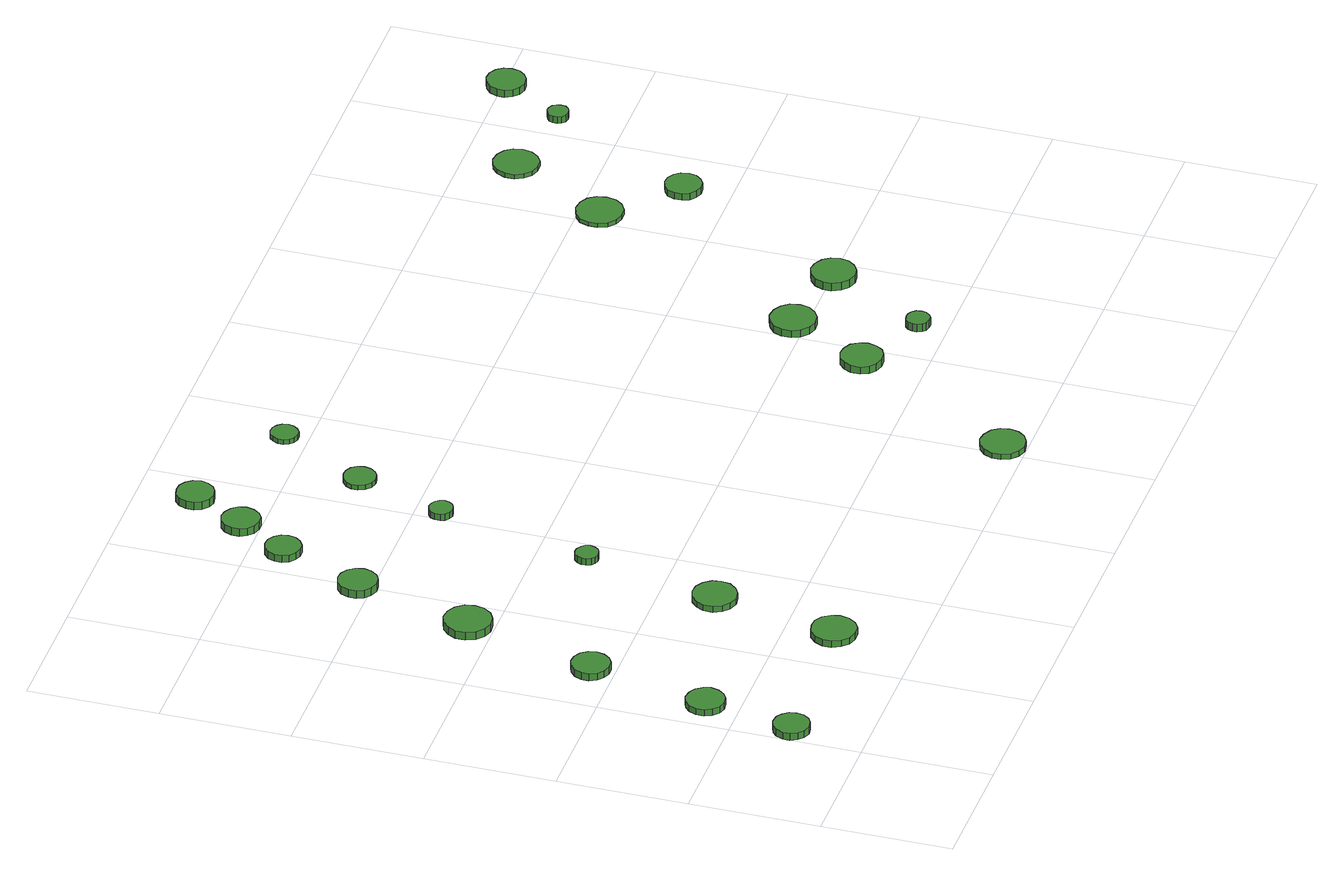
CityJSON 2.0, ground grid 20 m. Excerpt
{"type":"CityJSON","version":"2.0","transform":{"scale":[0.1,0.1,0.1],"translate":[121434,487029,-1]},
"CityObjects":{
"tree1":{"type":"SolitaryVegetationObject","attributes":{"function":"something"},"geometry":[{"type":"MultiSurface","lod":"1","boundaries":[[[0,1,2,3,4,5,6,7,8,9,10,11,12,13,14]],[[15,16,17,18,19,20,21,22,23,24,25,26,27,28,29]],[[0,29,28,1]],[[1,28,27,2]],[[2,27,26,3]],[[3,26,25,4]],[[4,25,24,5]],[[5,24,23,6]],[[6,23,22,7]],[[7,22,21,8]],[[8,21,20,9]],[[9,20,19,10]],[[10,19,18,11]],[[11,18,17,12]],[[12,17,16,13]],[[13,16,15,14]],[[14,15,29,0]]]}]},
"tree2":{"type":"SolitaryVegetationObject","attributes":{"function":"something"},"geometry":[{"type":"MultiSurface","lod":"1","boundaries":[[[30,31,32,33,34,35,36,37,38,39,40,41,42,43,44]],[[45,46,47,48,49,50,51,52,53,54,55,56,57,58,59]],[[30,59,58,31]],[[31,58,57,32]],[[32,57,56,33]],[[33,56,55,34]],[[34,55,54,35]],[[35,54,53,36]],[[36,53,52,37]],[[37,52,51,38]],[[38,51,50,39]],[[39,50,49,40]],[[40,49,48,41]],[[41,48,47,42]],[[42,47,46,43]],[[43,46,45,44]],[[44,45,59,30]]]}]},
"tree3":{"type":"SolitaryVegetationObject","attributes":{"function":"something"},"geometry":[{"type":"MultiSurface","lod":"1","boundaries":[[[60,61,62,63,64,65,66,67,68,69,70,71,72,73,74]],[[75,76,77,78,79,80,81,82,83,84,85,86,87,88,89]],[[60,89,88,61]],[[61,88,87,62]],[[62,87,86,63]],[[63,86,85,64]],[[64,85,84,65]],[[65,84,83,66]],[[66,83,82,67]],[[67,82,81,68]],[[68,81,80,69]],[[69,80,79,70]],[[70,79,78,71]],[[71,78,77,72]],[[72,77,76,73]],[[73,76,75,74]],[[74,75,89,60]]]}]},
"tree4":{"type":"SolitaryVegetationObject","attributes":{"function":"something"},"geometry":[{"type":"MultiSurface","lod":"1","boundaries":[[[90,91,92,93,94,95,96,97,98,99,100,101,102,103,104]],[[105,106,107,108,109,110,111,112,113,114,115,116,117,118,119]],[[90,119,118,91]],[[91,118,117,92]],[[92,117,116,93]],[[93,116,115,94]],[[94,115,114,95]],[[95,114,113,96]],[[96,113,112,97]],[[97,112,111,98]],[[98,111,110,99]],[[99,110,109,100]],[[100,109,108,101]],[[101,108,107,102]],[[102,107,106,103]],[[103,106,105,104]],[[104,105,119,90]]]}]},
"tree5":{"type":"SolitaryVegetationObject","attributes":{"function":"something"},"geometry":[{"type":"MultiSurface","lod":"1","boundaries":[[[120,121,122,123,124,125,126,127,128,129,130,131,132,133,134]],[[135,136,137,138,139,140,141,142,143,144,145,146,147,148,149]],[[120,149,148,121]],[[121,148,147,122]],[[122,147,146,123]],[[123,146,145,124]],[[124,145,144,125]],[[125,144,143,126]],[[126,143,142,127]],[[127,142,141,128]],[[128,141,140,129]],[[129,140,139,130]],[[130,139,138,131]],[[131,138,137,132]],[[132,137,136,133]],[[133,136,135,134]],[[134,135,149,120]]]}]},
"tree6":{"type":"SolitaryVegetationObject","attributes":{"function":"something"},"geometry":[{"type":"MultiSurface","lod":"1","boundaries":[[[150,151,152,153,154,155,156,157,158,159,160,161,162,163,164]],[[165,166,167,168,169,170,171,172,173,174,175,176,177,178,179]],[[150,179,178,151]],[[151,178,177,152]],[[152,177,176,153]],[[153,176,175,154]],[[154,175,174,155]],[[155,174,173,156]],[[156,173,172,157]],[[157,172,171,158]],[[158,171,170,159]],[[159,170,169,160]],[[160,169,168,161]],[[161,168,167,162]],[[162,167,166,163]],[[163,166,165,164]],[[164,165,179,150]]]}]},
"tree7":{"type":"SolitaryVegetationObject","attributes":{"function":"something"},"geometry":[{"type":"MultiSurface","lod":"1","boundaries":[[[180,181,182,183,184,185,186,187,188,189,190,191,192,193,194]],[[195,196,197,198,199,200,201,202,203,204,205,206,207,208,209]],[[180,209,208,181]],[[181,208,207,182]],[[182,207,206,183]],[[183,206,205,184]],[[184,205,204,185]],[[185,204,203,186]],[[186,203,202,187]],[[187,202,201,188]],[[188,201,200,189]],[[189,200,199,190]],[[190,199,198,191]],[[191,198,197,192]],[[192,197,196,193]],[[193,196,195,194]],[[194,195,209,180]]]}]},
"tree8":{"type":"SolitaryVegetationObject","attributes":{"function":"something"},"geometry":[{"type":"MultiSurface","lod":"1","boundaries":[[[210,211,212,213,214,215,216,217,218,219,220,221,222,223,224]],[[225,226,227,228,229,230,231,232,233,234,235,236,237,238,239]],[[210,239,238,211]],[[211,238,237,212]],[[212,237,236,213]],[[213,236,235,214]],[[214,235,234,215]],[[215,234,233,216]],[[216,233,232,217]],[[217,232,231,218]],[[218,231,230,219]],[[219,230,229,220]],[[220,229,228,221]],[[221,228,227,222]],[[222,227,226,223]],[[223,226,225,224]],[[224,225,239,210]]]}]},
"tree9":{"type":"SolitaryVegetationObject","attributes":{"function":"something"},"geometry":[{"type":"MultiSurface","lod":"1","boundaries":[[[240,241,242,243,244,245,246,247,248,249,250,251,252,253,254]],[[255,256,257,258,259,260,261,262,263,264,265,266,267,268,269]],[[240,269,268,241]],[[241,268,267,242]],[[242,267,266,243]],[[243,266,265,244]],[[244,265,264,245]],[[245,264,263,246]],[[246,263,262,247]],[[247,262,261,248]],[[248,261,260,249]],[[249,260,259,250]],[[250,259,258,251]],[[251,258,257,252]],[[252,257,256,253]],[[253,256,255,254]],[[254,255,269,240]]]}]},
"tree10":{"type":"SolitaryVegetationObject","attributes":{"function":"something"},"geometry":[{"type":"MultiSurface","lod":"1","boundaries":[[[270,271,272,273,274,275,276,277,278,279,280,281,282,283,284]],[[285,286,287,288,289,290,291,292,293,294,295,296,297,298,299]],[[270,299,298,271]],[[271,298,297,272]],[[272,297,296,273]],[[273,296,295,274]],[[274,295,294,275]],[[275,294,293,276]],[[276,293,292,277]],[[277,292,291,278]],[[278,291,290,279]],[[279,290,289,280]],[[280,289,288,281]],[[281,288,287,282]],[[282,287,286,283]],[[283,286,285,284]],[[284,285,299,270]]]}]},
"tree11":{"type":"SolitaryVegetationObject","attributes":{"function":"something"},"geometry":[{"type":"MultiSurface","lod":"1","boundaries":[[[300,301,302,303,304,305,306,307,308,309,310,311,312,313,314]],[[315,316,317,318,319,320,321,322,323,324,325,326,327,328,329]],[[300,329,328,301]],[[301,328,327,302]],[[302,327,326,303]],[[303,326,325,304]],[[304,325,324,305]],[[305,324,323,306]],[[306,323,322,307]],[[307,322,321,308]],[[308,321,320,309]],[[309,320,319,310]],[[310,319,318,311]],[[311,318,317,312]],[[312,317,316,313]],[[313,316,315,314]],[[314,315,329,300]]]}]},
"tree12":{"type":"SolitaryVegetationObject","attributes":{"function":"something"},"geometry":[{"type":"MultiSurface","lod":"1","boundaries":[[[330,331,332,333,334,335,336,337,338,339,340,341,342,343,344]],[[345,346,347,348,349,350,351,352,353,354,355,356,357,358,359]],[[330,359,358,331]],[[331,358,357,332]],[[332,357,356,333]],[[333,356,355,334]],[[334,355,354,335]],[[335,354,353,336]],[[336,353,352,337]],[[337,352,351,338]],[[338,351,350,339]],[[339,350,349,340]],[[340,349,348,341]],[[341,348,347,342]],[[342,347,346,343]],[[343,346,345,344]],[[344,345,359,330]]]}]},
"tree13":{"type":"SolitaryVegetationObject","attributes":{"function":"something"},"geometry":[{"type":"MultiSurface","lod":"1","boundaries":[[[360,361,362,363,364,365,366,367,368,369,370,371,372,373,374]],[[375,376,377,378,379,380,381,382,383,384,385,386,387,388,389]],[[360,389,388,361]],[[361,388,387,362]],[[362,387,386,363]],[[363,386,385,364]],[[364,385,384,365]],[[365,384,383,366]],[[366,383,382,367]],[[367,382,381,368]],[[368,381,380,369]],[[369,380,379,370]],[[370,379,378,371]],[[371,378,377,372]],[[372,377,376,373]],[[373,376,375,374]],[[374,375,389,360]]]}]},
"tree14":{"type":"SolitaryVegetationObject","attributes":{"function":"something"},"geometry":[{"type":"MultiSurface","lod":"1","boundaries":[[[390,391,392,393,394,395,396,397,398,399,400,401,402,403,404]],[[405,406,407,408,409,410,411,412,413,414,415,416,417,418,419]],[[390,419,418,391]],[[391,418,417,392]],[[392,417,416,393]],[[393,416,415,394]],[[394,415,414,395]],[[395,414,413,396]],[[396,413,412,397]],[[397,412,411,398]],[[398,411,410,399]],[[399,410,409,400]],[[400,409,408,401]],[[401,408,407,402]],[[402,407,406,403]],[[403,406,405,404]],[[404,405,419,390]]]}]},
"tree15":{"type":"SolitaryVegetationObject","attributes":{"function":"something"},"geometry":[{"type":"MultiSurface","lod":"1","boundaries":[[[420,421,422,423,424,425,426,427,428,429,430,431,432,433,434]],[[435,436,437,438,439,440,441,442,443,444,445,446,447,448,449]],[[420,449,448,421]],[[421,448,447,422]],[[422,447,446,423]],[[423,446,445,424]],[[424,445,444,425]],[[425,444,443,426]],[[426,443,442,427]],[[427,442,441,428]],[[428,441,440,429]],[[429,440,439,430]],[[430,439,438,431]],[[431,438,437,432]],[[432,437,436,433]],[[433,436,435,434]],[[434,435,449,420]]]}]},
"tree16":{"type":"SolitaryVegetationObject","attributes":{"function":"something"},"geometry":[{"type":"MultiSurface","lod":"1","boundaries":[[[450,451,452,453,454,455,456,457,458,459,460,461,462,463,464]],[[465,466,467,468,469,470,471,472,473,474,475,476,477,478,479]],[[450,479,478,451]],[[451,478,477,452]],[[452,477,476,453]],[[453,476,475,454]],[[454,475,474,455]],[[455,474,473,456]],[[456,473,472,457]],[[457,472,471,458]],[[458,471,470,459]],[[459,470,469,460]],[[460,469,468,461]],[[461,468,467,462]],[[462,467,466,463]],[[463,466,465,464]],[[464,465,479,450]]]}]},
"tree17":{"type":"SolitaryVegetationObject","attributes":{"function":"something"},"geometry":[{"type":"MultiSurface","lod":"1","boundaries":[[[480,481,482,483,484,485,486,487,488,489,490,491,492,493,494]],[[495,496,497,498,499,500,501,502,503,504,505,506,507,508,509]],[[480,509,508,481]],[[481,508,507,482]],[[482,507,506,483]],[[483,506,505,484]],[[484,505,504,485]],[[485,504,503,486]],[[486,503,502,487]],[[487,502,501,488]],[[488,501,500,489]],[[489,500,499,490]],[[490,499,498,491]],[[491,498,497,492]],[[492,497,496,493]],[[493,496,495,494]],[[494,495,509,480]]]}]},
"tree18":{"type":"SolitaryVegetationObject","attributes":{"function":"something"},"geometry":[{"type":"MultiSurface","lod":"1","boundaries":[[[510,511,512,513,514,515,516,517,518,519,520,521,522,523,524]],[[525,526,527,528,529,530,531,532,533,534,535,536,537,538,539]],[[510,539,538,511]],[[511,538,537,512]],[[512,537,536,513]],[[513,536,535,514]],[[514,535,534,515]],[[515,534,533,516]],[[516,533,532,517]],[[517,532,531,518]],[[518,531,530,519]],[[519,530,529,520]],[[520,529,528,521]],[[521,528,527,522]],[[522,527,526,523]],[[523,526,525,524]],[[524,525,539,510]]]}]},
"tree19":{"type":"SolitaryVegetationObject","attributes":{"function":"something"},"geometry":[{"type":"MultiSurface","lod":"1","boundaries":[[[540,541,542,543,544,545,546,547,548,549,550,551,552,553,554]],[[555,556,557,558,559,560,561,562,563,564,565,566,567,568,569]],[[540,569,568,541]],[[541,568,567,542]],[[542,567,566,543]],[[543,566,565,544]],[[544,565,564,545]],[[545,564,563,546]],[[546,563,562,547]],[[547,562,561,548]],[[548,561,560,549]],[[549,560,559,550]],[[550,559,558,551]],[[551,558,557,552]],[[552,557,556,553]],[[553,556,555,554]],[[554,555,569,540]]]}]},
"tree20":{"type":"SolitaryVegetationObject","attributes":{"function":"something"},"geometry":[{"type":"MultiSurface","lod":"1","boundaries":[[[570,571,572,573,574,575,576,577,578,579,580,581,582,583,584]],[[585,586,587,588,589,590,591,592,593,594,595,596,597,598,599]],[[570,599,598,571]],[[571,598,597,572]],[[572,597,596,573]],[[573,596,595,574]],[[574,595,594,575]],[[575,594,593,576]],[[576,593,592,577]],[[577,592,591,578]],[[578,591,590,579]],[[579,590,589,580]],[[580,589,588,581]],[[581,588,587,582]],[[582,587,586,583]],[[583,586,585,584]],[[584,585,599,570]]]}]},
"tree21":{"type":"SolitaryVegetationObject","attributes":{"function":"something"},"geometry":[{"type":"MultiSurface","lod":"1","boundaries":[[[600,601,602,603,604,605,606,607,608,609,610,611,612,613,614]],[[615,616,617,618,619,620,621,622,623,624,625,626,627,628,629]],[[600,629,628,601]],[[601,628,627,602]],[[602,627,626,603]],[[603,626,625,604]],[[604,625,624,605]],[[605,624,623,606]],[[606,623,622,607]],[[607,622,621,608]],[[608,621,620,609]],[[609,620,619,610]],[[610,619,618,611]],[[611,618,617,612]],[[612,617,616,613]],[[613,616,615,614]],[[614,615,629,600]]]}]},
"tree22":{"type":"SolitaryVegetationObject","attributes":{"function":"something"},"geometry":[{"type":"MultiSurface","lod":"1","boundaries":[[[630,631,632,633,634,635,636,637,638,639,640,641,642,643,644]],[[645,646,647,648,649,650,651,652,653,654,655,656,657,658,659]],[[630,659,658,631]],[[631,658,657,632]],[[632,657,656,633]],[[633,656,655,634]],[[634,655,654,635]],[[635,654,653,636]],[[636,653,652,637]],[[637,652,651,638]],[[638,651,650,639]],[[639,650,649,640]],[[640,649,648,641]],[[641,648,647,642]],[[642,647,646,643]],[[643,646,645,644]],[[644,645,659,630]]]}]},
"tree23":{"type":"SolitaryVegetationObject","attributes":{"function":"something"},"geometry":[{"type":"MultiSurface","lod":"1","boundaries":[[[660,661,662,663,664,665,666,667,668,669,670,671,672,673,674]],[[675,676,677,678,679,680,681,682,683,684,685,686,687,688,689]],[[660,689,688,661]],[[661,688,687,662]],[[662,687,686,663]],[[663,686,685,664]],[[664,685,684,665]],[[665,684,683,666]],[[666,683,682,667]],[[667,682,681,668]],[[668,681,680,669]],[[669,680,679,670]],[[670,679,678,671]],[[671,678,677,672]],[[672,677,676,673]],[[673,676,675,674]],[[674,675,689,660]]]}]},
"tree24":{"type":"SolitaryVegetationObject","attributes":{"function":"something"},"geometry":[{"type":"MultiSurface","lod":"1","boundaries":[[[690,691,692,693,694,695,696,697,698,699,700,701,702,703,704]],[[705,706,707,708,709,710,711,712,713,714,715,716,717,718,719]],[[690,719,718,691]],[[691,718,717,692]],[[692,717,716,693]],[[693,716,715,694]],[[694,715,714,695]],[[695,714,713,696]],[[696,713,712,697]],[[697,712,711,698]],[[698,711,710,699]],[[699,710,709,700]],[[700,709,708,701]],[[701,708,707,702]],[[702,707,706,703]],[[703,706,705,704]],[[704,705,719,690]]]}]}
},
"vertices":[
[55,114,18],[53,125,18],[46,134,18],[37,140,18],[25,141,18],[14,137,18],[6,130,18],[1,119,18],[1,108,18],[6,98,18],[14,90,18],[25,86,18],[37,88,18],[46,93,18],[53,103,18],[53,103,6],[46,93,6],[37,88,6],[25,86,6],[14,90,6],[6,98,6],[1,108,6],[1,119,6],[6,130,6],[14,137,6],[25,141,6],[37,140,6],[46,134,6],[53,125,6],[55,114,6],
[83,252,17],[80,263,17],[73,273,17],[63,279,17],[50,281,17],[39,277,17],[30,269,17],[25,258,17],[25,245,17],[30,234,17],[39,226,17],[50,222,17],[63,224,17],[73,230,17],[80,240,17],[80,240,6],[73,230,6],[63,224,6],[50,222,6],[39,226,6],[30,234,6],[25,245,6],[25,258,6],[30,269,6],[39,277,6],[50,281,6],[63,279,6],[73,273,6],[80,263,6],[83,252,6],
[122,437,18],[119,449,18],[112,459,18],[101,465,18],[89,466,18],[78,462,18],[69,454,18],[64,443,18],[64,431,18],[69,420,18],[78,412,18],[89,408,18],[101,409,18],[112,415,18],[119,425,18],[119,425,6],[112,415,6],[101,409,6],[89,408,6],[78,412,6],[69,420,6],[64,431,6],[64,443,6],[69,454,6],[78,462,6],[89,466,6],[101,465,6],[112,459,6],[119,449,6],[122,437,6],
[316,128,17],[313,141,17],[305,153,17],[293,160,17],[279,161,17],[265,157,17],[255,147,17],[249,135,17],[249,121,17],[255,108,17],[265,98,17],[279,94,17],[293,95,17],[305,102,17],[313,114,17],[313,114,6],[305,102,6],[293,95,6],[279,94,6],[265,98,6],[255,108,6],[249,121,6],[249,135,6],[255,147,6],[265,157,6],[279,161,6],[293,160,6],[305,153,6],[313,141,6],[316,128,6],
[178,638,23],[175,653,23],[166,665,23],[153,672,23],[138,674,23],[124,669,23],[113,659,23],[107,646,23],[107,631,23],[113,617,23],[124,607,23],[138,602,23],[153,604,23],[166,611,23],[175,623,23],[175,623,10],[166,611,10],[153,604,10],[138,602,10],[124,607,10],[113,617,10],[107,631,10],[107,646,10],[113,659,10],[124,669,10],[138,674,10],[153,672,10],[166,665,10],[175,653,10],[178,638,10],
[352,319,16],[350,332,16],[341,344,16],[329,351,16],[315,352,16],[302,348,16],[292,338,16],[286,326,16],[286,312,16],[292,299,16],[302,290,16],[315,285,16],[329,287,16],[341,294,16],[350,305,16],[350,305,6],[341,294,6],[329,287,6],[315,285,6],[302,290,6],[292,299,6],[286,312,6],[286,326,6],[292,338,6],[302,348,6],[315,352,6],[329,351,6],[341,344,6],[350,332,6],[352,319,6],
[224,820,22],[221,832,22],[214,842,22],[203,849,22],[191,850,22],[179,846,22],[170,838,22],[165,826,22],[165,814,22],[170,803,22],[179,795,22],[191,791,22],[203,792,22],[214,798,22],[221,808,22],[221,808,9],[214,798,9],[203,792,9],[191,791,9],[179,795,9],[170,803,9],[165,814,9],[165,826,9],[170,838,9],[179,846,9],[191,850,9],[203,849,9],[214,842,9],[221,832,9],[224,820,9],
[384,526,17],[382,534,17],[378,539,17],[371,543,17],[364,544,17],[357,542,17],[352,537,17],[349,530,17],[349,523,17],[352,516,17],[357,511,17],[364,509,17],[371,510,17],[378,513,17],[382,519,17],[382,519,6],[378,513,6],[371,510,6],[364,509,6],[357,511,6],[352,516,6],[349,523,6],[349,530,6],[352,537,6],[357,542,6],[364,544,6],[371,543,6],[378,539,6],[382,534,6],[384,526,6],
[280,951,18],[278,962,18],[271,971,18],[261,977,18],[250,978,18],[240,975,18],[231,967,18],[227,957,18],[227,945,18],[231,935,18],[240,928,18],[250,924,18],[261,925,18],[271,931,18],[278,940,18],[278,940,6],[271,931,6],[261,925,6],[250,924,6],[240,928,6],[231,935,6],[227,945,6],[227,957,6],[231,967,6],[240,975,6],[250,978,6],[261,977,6],[271,971,6],[278,962,6],[280,951,6],
[331,1030,19],[328,1042,19],[321,1051,19],[311,1057,19],[299,1059,19],[287,1055,19],[279,1047,19],[274,1036,19],[274,1024,19],[279,1013,19],[287,1005,19],[299,1001,19],[311,1002,19],[321,1008,19],[328,1018,19],[328,1018,6],[321,1008,6],[311,1002,6],[299,1001,6],[287,1005,6],[279,1013,6],[274,1024,6],[274,1036,6],[279,1047,6],[287,1055,6],[299,1059,6],[311,1057,6],[321,1051,6],[328,1042,6],[331,1030,6],
[434,762,17],[432,769,17],[428,775,17],[421,779,17],[414,780,17],[407,778,17],[401,773,17],[398,766,17],[398,758,17],[401,751,17],[407,746,17],[414,744,17],[421,745,17],[428,749,17],[432,755,17],[432,755,6],[428,749,6],[421,745,6],[414,744,6],[407,746,6],[401,751,6],[398,758,6],[398,766,6],[401,773,6],[407,778,6],[414,780,6],[421,779,6],[428,775,6],[432,769,6],[434,762,6],
[377,1113,19],[374,1125,19],[367,1134,19],[357,1140,19],[345,1141,19],[334,1138,19],[325,1130,19],[320,1119,19],[320,1107,19],[325,1096,19],[334,1088,19],[345,1084,19],[357,1086,19],[367,1092,19],[374,1101,19],[374,1101,6],[367,1092,6],[357,1086,6],[345,1084,6],[334,1088,6],[325,1096,6],[320,1107,6],[320,1119,6],[325,1130,6],[334,1138,6],[345,1141,6],[357,1140,6],[367,1134,6],[374,1125,6],[377,1113,6],
[488,900,14],[486,910,14],[480,918,14],[471,923,14],[461,924,14],[451,921,14],[443,914,14],[439,905,14],[439,895,14],[443,885,14],[451,878,14],[461,875,14],[471,876,14],[480,881,14],[486,890,14],[486,890,6],[480,881,6],[471,876,6],[461,875,6],[451,878,6],[443,885,6],[439,895,6],[439,905,6],[443,914,6],[451,921,6],[461,924,6],[471,923,6],[480,918,6],[486,910,6],[488,900,6],
[853,36,15],[850,50,15],[842,61,15],[829,68,15],[815,70,15],[802,65,15],[792,56,15],[786,43,15],[786,29,15],[792,16,15],[802,7,15],[815,2,15],[829,4,15],[842,11,15],[850,22,15],[850,22,6],[842,11,6],[829,4,6],[815,2,6],[802,7,6],[792,16,6],[786,29,6],[786,43,6],[792,56,6],[802,65,6],[815,70,6],[829,68,6],[842,61,6],[850,50,6],[853,36,6],
[561,1037,14],[559,1046,14],[554,1052,14],[547,1057,14],[538,1058,14],[530,1055,14],[524,1049,14],[520,1041,14],[520,1033,14],[524,1025,14],[530,1019,14],[538,1016,14],[547,1017,14],[554,1022,14],[559,1029,14],[559,1029,6],[554,1022,6],[547,1017,6],[538,1016,6],[530,1019,6],[524,1025,6],[520,1033,6],[520,1041,6],[524,1049,6],[530,1055,6],[538,1058,6],[547,1057,6],[554,1052,6],[559,1046,6],[561,1037,6],
[990,292,26],[987,305,26],[980,316,26],[968,322,26],[955,324,26],[942,320,26],[933,311,26],[927,299,26],[927,285,26],[933,273,26],[942,265,26],[955,261,26],[968,262,26],[980,268,26],[987,279,26],[987,279,14],[980,268,14],[968,262,14],[955,261,14],[942,265,14],[933,273,14],[927,285,14],[927,299,14],[933,311,14],[942,320,14],[955,324,14],[968,322,14],[980,316,14],[987,305,14],[990,292,14],
[1092,242,26],[1091,250,26],[1086,256,26],[1080,259,26],[1073,260,26],[1065,258,26],[1060,253,26],[1057,246,26],[1057,239,26],[1060,232,26],[1065,227,26],[1073,225,26],[1080,225,26],[1086,229,26],[1091,235,26],[1091,235,13],[1086,229,13],[1080,225,13],[1073,225,13],[1065,227,13],[1060,232,13],[1057,239,13],[1057,246,13],[1060,253,13],[1065,258,13],[1073,260,13],[1080,259,13],[1086,256,13],[1091,250,13],[1092,242,13],
[1067,418,19],[1064,433,19],[1055,444,19],[1043,451,19],[1028,453,19],[1015,448,19],[1004,439,19],[998,426,19],[998,411,19],[1004,398,19],[1015,388,19],[1028,384,19],[1043,385,19],[1055,393,19],[1064,404,19],[1064,404,7],[1055,393,7],[1043,385,7],[1028,384,7],[1015,388,7],[1004,398,7],[998,411,7],[998,426,7],[1004,439,7],[1015,448,7],[1028,453,7],[1043,451,7],[1055,444,7],[1064,433,7],[1067,418,7],
[1197,398,20],[1194,411,20],[1186,422,20],[1174,429,20],[1161,431,20],[1147,426,20],[1137,417,20],[1131,404,20],[1131,391,20],[1137,378,20],[1147,369,20],[1161,364,20],[1174,366,20],[1186,373,20],[1194,384,20],[1194,384,7],[1186,373,7],[1174,366,7],[1161,364,7],[1147,369,7],[1137,378,7],[1131,391,7],[1131,404,7],[1137,417,7],[1147,426,7],[1161,431,7],[1174,429,7],[1186,422,7],[1194,411,7],[1197,398,7],
[1260,770,13],[1257,784,13],[1249,796,13],[1236,803,13],[1221,805,13],[1207,800,13],[1196,791,13],[1191,777,13],[1191,763,13],[1196,749,13],[1207,739,13],[1221,735,13],[1236,736,13],[1249,744,13],[1257,755,13],[1257,755,6],[1249,744,6],[1236,736,6],[1221,735,6],[1207,739,6],[1196,749,6],[1191,763,6],[1191,777,6],[1196,791,6],[1207,800,6],[1221,805,6],[1236,803,6],[1249,796,6],[1257,784,6],[1260,770,6],
[1348,672,17],[1346,684,17],[1339,693,17],[1329,699,17],[1318,700,17],[1307,696,17],[1298,689,17],[1294,678,17],[1294,667,17],[1298,656,17],[1307,649,17],[1318,645,17],[1329,646,17],[1339,652,17],[1346,661,17],[1346,661,6],[1339,652,6],[1329,646,6],[1318,645,6],[1307,649,6],[1298,656,6],[1294,667,6],[1294,678,6],[1298,689,6],[1307,696,6],[1318,700,6],[1329,699,6],[1339,693,6],[1346,684,6],[1348,672,6],
[1343,922,13],[1340,936,13],[1332,947,13],[1320,954,13],[1306,956,13],[1292,951,13],[1282,942,13],[1276,929,13],[1276,915,13],[1282,902,13],[1292,892,13],[1306,888,13],[1320,889,13],[1332,896,13],[1340,908,13],[1340,908,6],[1332,896,6],[1320,889,6],[1306,888,6],[1292,892,6],[1282,902,6],[1276,915,6],[1276,929,6],[1282,942,6],[1292,951,6],[1306,956,6],[1320,954,6],[1332,947,6],[1340,936,6],[1343,922,6],
[1463,901,17],[1462,907,17],[1458,913,17],[1452,916,17],[1446,917,17],[1439,914,17],[1434,910,17],[1432,904,17],[1432,897,17],[1434,891,17],[1439,887,17],[1446,885,17],[1452,886,17],[1458,889,17],[1462,894,17],[1462,894,6],[1458,889,6],[1452,886,6],[1446,885,6],[1439,887,6],[1434,891,6],[1432,897,6],[1432,904,6],[1434,910,6],[1439,914,6],[1446,917,6],[1452,916,6],[1458,913,6],[1462,907,6],[1463,901,6],
[1531,996,18],[1529,1008,18],[1522,1018,18],[1511,1024,18],[1499,1025,18],[1488,1021,18],[1479,1013,18],[1474,1002,18],[1474,990,18],[1479,979,18],[1488,971,18],[1499,967,18],[1511,968,18],[1522,975,18],[1529,984,18],[1529,984,6],[1522,975,6],[1511,968,6],[1499,967,6],[1488,971,6],[1479,979,6],[1474,990,6],[1474,1002,6],[1479,1013,6],[1488,1021,6],[1499,1025,6],[1511,1024,6],[1522,1018,6],[1529,1008,6],[1531,996,6]
]}
